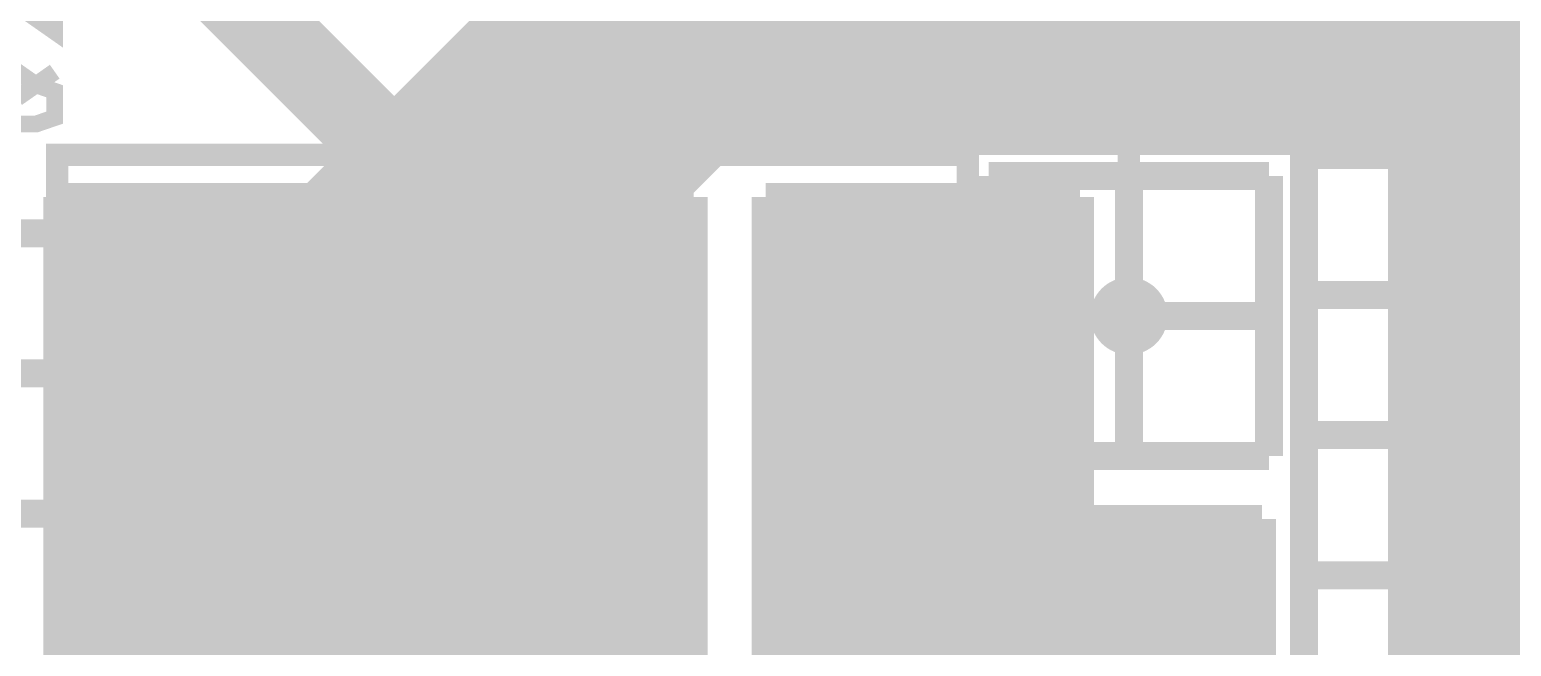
# Model space of a CAD drawing. Extents: x -1 to 101, y -64 to 41.
# Drawn here: x 60.84 to 74.27, y 8.24 to 13.84 of the extents above; entities that cross this region are included whole.
import ezdxf

# ---------------------------------------------------------------- set-up
doc = ezdxf.new("R2010")
doc.units = 0
doc.header["$MEASUREMENT"] = 0
doc.layers.get('0').update_dxf_attribs({"linetype": 'CONTINUOUS'})
for name, color, linetype in [('22-313-0_AST', 7, 'CONTINUOUS'), ('22-313-0_BOT', 7, 'CONTINUOUS'), ('22-313-0_DRD', 2, 'CONTINUOUS'), ('22-313-0_SMB', 4, 'CONTINUOUS'), ('22-313-0_SMT', 3, 'CONTINUOUS'), ('22-313-0_SPT', 5, 'CONTINUOUS'), ('22-313-0_SST', 10, 'CONTINUOUS'), ('22-313-0_TOP', 14, 'CONTINUOUS'), ('THRUHOLE_TAP', 11, 'CONTINUOUS')]:
    doc.layers.add(name, color=color, linetype=linetype)

# ---------------------------------------------------------------- blocks, each defined once
blk = doc.blocks.new('ROUND_43')
at = {"const_width": 0.35052}
blk.add_lwpolyline([(-0.17526, 0, 1), (0.17526, 0, 1)], format="xyb", close=True, dxfattribs=at)
blk = doc.blocks.new('ROUND_47')
at = {"const_width": 0.35052}
blk.add_lwpolyline([(-0.17526, 0, 1), (0.17526, 0, 1)], format="xyb", close=True, dxfattribs=at)
blk = doc.blocks.new('RECTANGLE_7')
blk.add_solid([(0.66929, 0.8001), (0.66929, -0.8001), (-0.66929, 0.8001), (-0.66929, -0.8001)])
blk = doc.blocks.new('RECTANGLE_8')
blk.add_solid([(2.42951, 1.89992), (2.42951, -1.89992), (-2.42951, 1.89992), (-2.42951, -1.89992)])
blk = doc.blocks.new('SQUARE_57')
blk.add_solid([(0.44958, 0.44958), (0.44958, -0.44958), (-0.44958, 0.44958), (-0.44958, -0.44958)])
blk = doc.blocks.new('ROUND_60')
at = {"const_width": 0.10033}
blk.add_lwpolyline([(-0.050164, 0, 1), (0.050164, 0, 1)], format="xyb", close=True, dxfattribs=at)

msp = doc.modelspace()

# ---------------------------------------------------------------- linework, layer by layer
at = {"layer": '22-313-0_AST'}
for points, const_width in [([(61.087, 12.7), (69.342, 12.7), (69.342, 7.62), (61.087, 7.62), (61.087, 12.7)], 0.20066), ([(74.13498, 2.1844), (79.53502, 2.1844), (79.53502, 11.7856), (74.13498, 11.7856), (74.13498, 2.1844)], 0.20066), ([(65.74282, 11.36142), (65.74282, 11.1252)], 0.1524), ([(65.74282, 11.24458), (64.72682, 11.24458), (64.897, 11.1252)], 0.1524), ([(64.897, 10.6426), (64.72682, 10.58418), (64.72682, 10.22858), (64.897, 10.16762), (65.06718, 10.16762), (65.23482, 10.22858), (65.23482, 10.58418), (65.405, 10.6426), (65.57518, 10.6426), (65.74282, 10.58418), (65.74282, 10.22858), (65.57518, 10.16762)], 0.1524), ([(65.74282, 9.32942), (65.74282, 9.68502), (65.405, 9.8044), (65.06718, 9.8044), (64.72682, 9.68502), (64.72682, 9.32942)], 0.1524), ([(65.74282, 9.39038), (64.72682, 9.39038)], 0.1524)]:
    msp.add_lwpolyline(points, dxfattribs=dict(at, const_width=const_width))
at = {"layer": '22-313-0_BOT'}
for points, const_width in [([(90.424, 24.511), (83.947, 24.511), (83.947, 18.161), (79.756, 13.97), (73.279, 13.97), (73.279, 7.366)], 0.254), ([(70.8025, 11.2395), (70.8025, 13.0175), (67.564, 16.256), (67.564, 19.685)], 0.2032), ([(73.5076, 13.97), (73.5076, 7.366)], 0.254), ([(73.7362, 13.97), (73.7362, 7.366)], 0.254), ([(73.9648, 13.97), (73.9648, 7.366)], 0.254), ([(74.1934, 13.97), (74.1934, 7.366)], 0.254), ([(88.3158, 13.7668), (73.279, 13.7668)], 0.254), ([(88.0872, 13.5382), (73.279, 13.5382)], 0.254), ([(87.8586, 13.3096), (73.279, 13.3096)], 0.254), ([(87.63, 13.081), (73.279, 13.081)], 0.254), ([(87.4014, 12.8524), (73.279, 12.8524)], 0.254), ([(87.1728, 12.6238), (73.279, 12.6238)], 0.254), ([(86.9442, 12.3952), (73.279, 12.3952)], 0.254), ([(61.1378, 12.319), (61.1378, 4.191)], 0.254), ([(66.85534, 12.319), (61.1378, 12.319)], 0.254), ([(61.3156, 12.319), (61.3156, 4.191)], 0.254), ([(61.5442, 12.319), (61.5442, 4.191)], 0.254), ([(61.7728, 12.319), (61.7728, 4.191)], 0.254), ([(62.0014, 12.319), (62.0014, 5.76072)], 0.254), ([(62.23, 12.319), (62.23, 6.07314)], 0.254), ([(62.4586, 12.319), (62.4586, 6.26364)], 0.254), ([(62.6872, 12.319), (62.6872, 6.3881)], 0.254), ([(62.9158, 12.319), (62.9158, 6.4643)], 0.254), ([(63.1444, 12.319), (63.1444, 6.5024)], 0.254), ([(63.373, 12.319), (63.373, 6.5024)], 0.254), ([(63.6016, 12.319), (63.6016, 6.4643)], 0.254), ([(63.8302, 12.319), (63.8302, 6.38556)], 0.254), ([(64.0588, 12.319), (64.0588, 6.25856)], 0.254), ([(64.2874, 12.319), (64.2874, 6.06298)], 0.254), ([(64.516, 12.319), (64.516, 5.74548)], 0.254), ([(64.7446, 12.319), (64.7446, 4.191)], 0.254), ([(64.9732, 12.319), (64.9732, 4.191)], 0.254), ([(65.2018, 12.319), (65.2018, 4.191)], 0.254), ([(65.4304, 12.319), (65.4304, 4.191)], 0.254), ([(65.659, 12.319), (65.659, 4.191)], 0.254), ([(65.8876, 12.319), (65.8876, 4.31546)], 0.254), ([(66.1162, 12.319), (66.1162, 4.53898)], 0.254), ([(66.3448, 12.319), (66.3448, 4.65836)], 0.254), ([(66.5734, 12.319), (66.5734, 4.70916)], 0.254), ([(66.802, 12.319), (66.802, 5.43306)], 0.254), ([(66.85534, 12.319), (66.85534, 5.57276)], 0.254), ([(70.358, 12.319), (67.51066, 12.319)], 0.254), ([(67.51066, 12.319), (67.51066, 4.24434)], 0.254), ([(67.5386, 12.319), (67.5386, 4.19354)], 0.254), ([(67.7672, 12.319), (67.7672, 4.064)], 0.254), ([(67.9958, 12.319), (67.9958, 4.064)], 0.254), ([(68.2244, 12.319), (68.2244, 4.064)], 0.254), ([(68.453, 12.319), (68.453, 4.064)], 0.254), ([(68.6816, 12.319), (68.6816, 5.27558)], 0.254), ([(68.9102, 12.319), (68.9102, 5.87502)], 0.254), ([(69.1388, 12.319), (69.1388, 6.13918)], 0.254), ([(69.3674, 12.319), (69.3674, 6.30682)], 0.254), ([(69.596, 12.319), (69.596, 6.41604)], 0.254), ([(69.8246, 12.319), (69.8246, 6.47954)], 0.254), ([(70.0532, 12.319), (70.0532, 6.50494)], 0.254), ([(70.2818, 12.319), (70.2818, 6.49478)], 0.254), ([(70.358, 12.319), (70.358, 9.398)], 0.254), ([(66.85534, 12.192), (61.1378, 12.192)], 0.254), ([(70.358, 12.2174), (67.51066, 12.2174)], 0.254), ([(86.7156, 12.1666), (73.279, 12.1666)], 0.254), ([(66.85534, 11.9634), (61.1378, 11.9634)], 0.254), ([(70.358, 11.9888), (67.51066, 11.9888)], 0.254), ([(86.487, 11.938), (73.279, 11.938)], 0.254), ([(66.85534, 11.7348), (61.1378, 11.7348)], 0.254), ([(70.358, 11.7602), (67.51066, 11.7602)], 0.254), ([(86.2584, 11.7094), (73.279, 11.7094)], 0.254), ([(66.85534, 11.5062), (61.1378, 11.5062)], 0.254), ([(70.358, 11.5316), (67.51066, 11.5316)], 0.254), ([(86.0298, 11.4808), (73.279, 11.4808)], 0.254), ([(70.358, 11.303), (67.51066, 11.303)], 0.254), ([(66.85534, 11.2776), (61.1378, 11.2776)], 0.254), ([(85.8012, 11.2522), (73.279, 11.2522)], 0.254), ([(66.85534, 11.049), (61.1378, 11.049)], 0.254), ([(70.358, 11.0744), (67.51066, 11.0744)], 0.254), ([(85.5726, 11.0236), (73.279, 11.0236)], 0.254), ([(66.85534, 10.8204), (61.1378, 10.8204)], 0.254), ([(70.358, 10.8458), (67.51066, 10.8458)], 0.254), ([(85.471, 10.795), (73.279, 10.795)], 0.254), ([(66.85534, 10.5918), (61.1378, 10.5918)], 0.254), ([(70.358, 10.6172), (67.51066, 10.6172)], 0.254), ([(85.471, 10.5664), (73.279, 10.5664)], 0.254), ([(66.85534, 10.3632), (61.1378, 10.3632)], 0.254), ([(70.358, 10.3886), (67.51066, 10.3886)], 0.254), ([(85.471, 10.3378), (73.279, 10.3378)], 0.254), ([(66.85534, 10.1346), (61.1378, 10.1346)], 0.254), ([(70.358, 10.16), (67.51066, 10.16)], 0.254), ([(85.471, 10.1092), (73.279, 10.1092)], 0.254), ([(66.85534, 9.906), (61.1378, 9.906)], 0.254), ([(70.358, 9.9314), (67.51066, 9.9314)], 0.254), ([(85.471, 9.8806), (73.279, 9.8806)], 0.254), ([(70.358, 9.7028), (67.51066, 9.7028)], 0.254), ([(66.85534, 9.6774), (61.1378, 9.6774)], 0.254), ([(85.471, 9.652), (73.279, 9.652)], 0.254), ([(66.85534, 9.4488), (61.1378, 9.4488)], 0.254), ([(70.358, 9.4742), (67.51066, 9.4742)], 0.254), ([(85.471, 9.4234), (73.279, 9.4234)], 0.254), ([(72.009, 9.398), (70.358, 9.398)], 0.254), ([(70.5104, 9.398), (70.5104, 6.44398)], 0.254), ([(70.739, 9.398), (70.739, 6.35254)], 0.254), ([(70.9676, 9.398), (70.9676, 6.20776)], 0.254), ([(71.1962, 9.398), (71.1962, 5.98678)], 0.254), ([(71.4248, 9.398), (71.4248, 5.59562)], 0.254), ([(71.6534, 9.398), (71.6534, 4.064)], 0.254), ([(71.882, 9.398), (71.882, 4.064)], 0.254), ([(72.009, 9.398), (72.009, 4.064)], 0.254), ([(66.85534, 9.2202), (61.1378, 9.2202)], 0.254), ([(72.009, 9.2456), (67.51066, 9.2456)], 0.254), ([(85.471, 9.1948), (73.279, 9.1948)], 0.254), ([(72.009, 9.017), (67.51066, 9.017)], 0.254), ([(66.85534, 8.9916), (61.1378, 8.9916)], 0.254), ([(85.471, 8.9662), (73.279, 8.9662)], 0.254), ([(66.85534, 8.763), (61.1378, 8.763)], 0.254), ([(72.009, 8.7884), (67.51066, 8.7884)], 0.254), ([(85.471, 8.7376), (73.279, 8.7376)], 0.254), ([(66.85534, 8.5344), (61.1378, 8.5344)], 0.254), ([(72.009, 8.5598), (67.51066, 8.5598)], 0.254), ([(85.471, 8.509), (73.279, 8.509)], 0.254), ([(66.85534, 8.3058), (61.1378, 8.3058)], 0.254), ([(72.009, 8.3312), (67.51066, 8.3312)], 0.254), ([(85.2424, 8.2804), (73.279, 8.2804)], 0.254)]:
    msp.add_lwpolyline(points, dxfattribs=dict(at, const_width=const_width))
at = {"layer": '22-313-0_DRD', "const_width": 0.254}
for points in [[(73.66, 13.335), (73.66, 10.795)], [(76.2, 13.335), (73.66, 13.335)], [(72.39, 12.7), (72.39, 10.16)], [(74.93, 12.7), (72.39, 12.7)], [(73.66, 12.7), (73.66, 10.16)], [(69.5325, 12.5095), (69.5325, 9.9695)], [(72.0725, 12.5095), (69.5325, 12.5095)], [(70.8025, 12.5095), (70.8025, 9.9695)], [(72.0725, 9.9695), (72.0725, 12.5095)], [(61.3918, 11.9888), (58.8518, 11.9888)], [(61.3918, 9.4488), (61.3918, 11.9888)], [(76.2, 12.065), (73.66, 12.065)], [(74.93, 11.43), (72.39, 11.43)], [(72.39, 11.43), (72.39, 8.89)], [(74.93, 11.43), (72.39, 11.43)], [(73.66, 11.43), (73.66, 8.89)], [(72.0725, 11.2395), (69.5325, 11.2395)], [(73.66, 10.795), (76.2, 10.795)], [(61.3918, 10.7188), (58.8518, 10.7188)], [(72.39, 10.16), (74.93, 10.16)], [(74.93, 10.16), (72.39, 10.16)], [(72.39, 10.16), (72.39, 7.62)], [(74.93, 10.16), (72.39, 10.16)], [(73.66, 10.16), (73.66, 7.62)], [(69.5325, 9.9695), (72.0725, 9.9695)], [(58.8518, 9.4488), (61.3918, 9.4488)], [(72.39, 8.89), (74.93, 8.89)], [(72.39, 8.89), (72.39, 6.35)], [(74.93, 8.89), (72.39, 8.89)], [(74.93, 8.89), (72.39, 8.89)], [(73.66, 8.89), (73.66, 6.35)], [(76.2, 8.89), (73.66, 8.89)], [(73.66, 8.89), (73.66, 6.35)]]:
    msp.add_lwpolyline(points, dxfattribs=at)
at = {"layer": '22-313-0_SMB', "const_width": 0.254}
for points in [[(89.916, 24.13), (84.582, 24.13), (84.582, 17.907), (79.883, 13.208), (74.041, 13.208), (74.041, 8.001)], [(74.1426, 13.208), (74.1426, 8.001)], [(74.3712, 13.208), (74.3712, 8.001)], [(86.7918, 13.1318), (74.041, 13.1318)], [(86.5632, 12.9032), (74.041, 12.9032)], [(86.3346, 12.6746), (74.041, 12.6746)], [(86.106, 12.446), (74.041, 12.446)], [(85.8774, 12.2174), (74.041, 12.2174)], [(85.6488, 11.9888), (74.041, 11.9888)], [(85.4202, 11.7602), (74.041, 11.7602)], [(85.1916, 11.5316), (74.041, 11.5316)], [(84.963, 11.303), (74.041, 11.303)], [(84.963, 11.0744), (74.041, 11.0744)], [(84.963, 10.8458), (74.041, 10.8458)], [(84.963, 10.6172), (74.041, 10.6172)], [(84.963, 10.3886), (74.041, 10.3886)], [(84.963, 10.16), (74.041, 10.16)], [(84.963, 9.9314), (74.041, 9.9314)], [(84.963, 9.7028), (74.041, 9.7028)], [(84.963, 9.4742), (74.041, 9.4742)], [(84.963, 9.2456), (74.041, 9.2456)], [(84.963, 9.017), (74.041, 9.017)], [(84.963, 8.7884), (74.041, 8.7884)], [(84.7598, 8.5598), (74.041, 8.5598)], [(84.5312, 8.3312), (74.041, 8.3312)]]:
    msp.add_lwpolyline(points, dxfattribs=at)
at = {"layer": '22-313-0_SPT', "const_width": 0.1524}
for points in [[(63.76416, 11.7602), (62.96406, 11.7602), (62.96406, 10.9601)], [(63.06566, 11.7602), (63.06566, 10.9601)], [(63.20282, 11.7602), (63.20282, 10.9601)], [(63.33998, 11.7602), (63.33998, 10.9601)], [(63.47714, 11.7602), (63.47714, 10.9601)], [(63.6143, 11.7602), (63.6143, 10.9601)], [(63.76416, 11.7602), (63.76416, 10.9601)], [(64.96558, 11.7602), (64.16548, 11.7602), (64.16548, 10.9601)], [(64.26708, 11.7602), (64.26708, 10.9601)], [(64.40424, 11.7602), (64.40424, 10.9601)], [(64.5414, 11.7602), (64.5414, 10.9601)], [(64.67856, 11.7602), (64.67856, 10.9601)], [(64.81572, 11.7602), (64.81572, 10.9601)], [(64.96558, 11.7602), (64.96558, 10.9601)], [(66.16446, 11.7602), (65.36436, 11.7602), (65.36436, 10.9601)], [(65.46596, 11.7602), (65.46596, 10.9601)], [(65.60312, 11.7602), (65.60312, 10.9601)], [(65.74028, 11.7602), (65.74028, 10.9601)], [(65.87744, 11.7602), (65.87744, 10.9601)], [(66.0146, 11.7602), (66.0146, 10.9601)], [(66.16446, 11.7602), (66.16446, 10.9601)], [(63.76416, 11.61034), (62.96406, 11.61034)], [(64.96558, 11.61034), (64.16548, 11.61034)], [(66.16446, 11.61034), (65.36436, 11.61034)], [(63.76416, 11.47318), (62.96406, 11.47318)], [(64.96558, 11.47318), (64.16548, 11.47318)], [(66.16446, 11.47318), (65.36436, 11.47318)], [(63.76416, 11.33602), (62.96406, 11.33602)], [(64.96558, 11.33602), (64.16548, 11.33602)], [(66.16446, 11.33602), (65.36436, 11.33602)], [(63.76416, 11.19886), (62.96406, 11.19886)], [(64.96558, 11.19886), (64.16548, 11.19886)], [(66.16446, 11.19886), (65.36436, 11.19886)], [(62.56528, 11.05916), (61.81598, 11.05916), (61.81598, 9.26084)], [(62.56528, 11.00836), (61.81598, 11.00836)], [(61.91758, 11.05916), (61.91758, 9.26084)], [(62.05474, 11.05916), (62.05474, 9.26084)], [(62.1919, 11.05916), (62.1919, 9.26084)], [(62.32906, 11.05916), (62.32906, 9.26084)], [(62.46622, 11.05916), (62.46622, 9.26084)], [(62.56528, 11.05916), (62.56528, 9.26084)], [(63.76416, 11.0617), (62.96406, 11.0617)], [(63.76416, 10.9601), (62.96406, 10.9601)], [(64.96558, 11.0617), (64.16548, 11.0617)], [(64.96558, 10.9601), (64.16548, 10.9601)], [(66.16446, 11.0617), (65.36436, 11.0617)], [(66.16446, 10.9601), (65.36436, 10.9601)], [(62.56528, 10.8712), (61.81598, 10.8712)], [(62.56528, 10.73404), (61.81598, 10.73404)], [(62.56528, 10.59688), (61.81598, 10.59688)], [(63.76416, 10.55878), (62.96406, 10.55878), (62.96406, 9.75868)], [(63.06566, 10.55878), (63.06566, 9.75868)], [(63.20282, 10.55878), (63.20282, 9.75868)], [(63.33998, 10.55878), (63.33998, 9.75868)], [(63.47714, 10.55878), (63.47714, 9.75868)], [(63.6143, 10.55878), (63.6143, 9.75868)], [(63.76416, 10.55878), (63.76416, 9.75868)], [(64.96558, 10.55878), (64.16548, 10.55878), (64.16548, 9.75868)], [(64.26708, 10.55878), (64.26708, 9.75868)], [(64.40424, 10.55878), (64.40424, 9.75868)], [(64.5414, 10.55878), (64.5414, 9.75868)], [(64.67856, 10.55878), (64.67856, 9.75868)], [(64.81572, 10.55878), (64.81572, 9.75868)], [(64.96558, 10.55878), (64.96558, 9.75868)], [(66.16446, 10.55878), (65.36436, 10.55878), (65.36436, 9.75868)], [(65.46596, 10.55878), (65.46596, 9.75868)], [(65.60312, 10.55878), (65.60312, 9.75868)], [(65.74028, 10.55878), (65.74028, 9.75868)], [(65.87744, 10.55878), (65.87744, 9.75868)], [(66.0146, 10.55878), (66.0146, 9.75868)], [(66.16446, 10.55878), (66.16446, 9.75868)], [(62.56528, 10.45972), (61.81598, 10.45972)], [(63.76416, 10.40892), (62.96406, 10.40892)], [(64.96558, 10.40892), (64.16548, 10.40892)], [(66.16446, 10.40892), (65.36436, 10.40892)], [(62.56528, 10.32256), (61.81598, 10.32256)], [(63.76416, 10.27176), (62.96406, 10.27176)], [(64.96558, 10.27176), (64.16548, 10.27176)], [(66.16446, 10.27176), (65.36436, 10.27176)], [(62.56528, 10.1854), (61.81598, 10.1854)], [(63.76416, 10.1346), (62.96406, 10.1346)], [(64.96558, 10.1346), (64.16548, 10.1346)], [(66.16446, 10.1346), (65.36436, 10.1346)], [(62.56528, 10.04824), (61.81598, 10.04824)], [(62.56528, 9.91108), (61.81598, 9.91108)], [(63.76416, 9.99744), (62.96406, 9.99744)], [(64.96558, 9.99744), (64.16548, 9.99744)], [(66.16446, 9.99744), (65.36436, 9.99744)], [(62.56528, 9.77392), (61.81598, 9.77392)], [(63.76416, 9.86028), (62.96406, 9.86028)], [(63.76416, 9.75868), (62.96406, 9.75868)], [(64.96558, 9.86028), (64.16548, 9.86028)], [(64.96558, 9.75868), (64.16548, 9.75868)], [(66.16446, 9.86028), (65.36436, 9.86028)], [(66.16446, 9.75868), (65.36436, 9.75868)], [(62.56528, 9.63676), (61.81598, 9.63676)], [(62.56528, 9.4996), (61.81598, 9.4996)], [(62.56528, 9.36244), (61.81598, 9.36244)], [(63.76416, 9.3599), (62.96406, 9.3599), (62.96406, 8.5598)], [(63.06566, 9.3599), (63.06566, 8.5598)], [(63.20282, 9.3599), (63.20282, 8.5598)], [(63.33998, 9.3599), (63.33998, 8.5598)], [(63.47714, 9.3599), (63.47714, 8.5598)], [(63.6143, 9.3599), (63.6143, 8.5598)], [(63.76416, 9.3599), (63.76416, 8.5598)], [(64.96558, 9.3599), (64.16548, 9.3599), (64.16548, 8.5598)], [(64.26708, 9.3599), (64.26708, 8.5598)], [(64.40424, 9.3599), (64.40424, 8.5598)], [(64.5414, 9.3599), (64.5414, 8.5598)], [(64.67856, 9.3599), (64.67856, 8.5598)], [(64.81572, 9.3599), (64.81572, 8.5598)], [(64.96558, 9.3599), (64.96558, 8.5598)], [(66.16446, 9.3599), (65.36436, 9.3599), (65.36436, 8.5598)], [(65.46596, 9.3599), (65.46596, 8.5598)], [(65.60312, 9.3599), (65.60312, 8.5598)], [(65.74028, 9.3599), (65.74028, 8.5598)], [(65.87744, 9.3599), (65.87744, 8.5598)], [(66.0146, 9.3599), (66.0146, 8.5598)], [(66.16446, 9.3599), (66.16446, 8.5598)], [(62.56528, 9.26084), (61.81598, 9.26084)], [(63.76416, 9.21004), (62.96406, 9.21004)], [(64.96558, 9.21004), (64.16548, 9.21004)], [(66.16446, 9.21004), (65.36436, 9.21004)], [(63.76416, 9.07288), (62.96406, 9.07288)], [(64.96558, 9.07288), (64.16548, 9.07288)], [(66.16446, 9.07288), (65.36436, 9.07288)], [(63.76416, 8.93572), (62.96406, 8.93572)], [(64.96558, 8.93572), (64.16548, 8.93572)], [(66.16446, 8.93572), (65.36436, 8.93572)], [(63.76416, 8.79856), (62.96406, 8.79856)], [(64.96558, 8.79856), (64.16548, 8.79856)], [(66.16446, 8.79856), (65.36436, 8.79856)], [(63.76416, 8.6614), (62.96406, 8.6614)], [(64.96558, 8.6614), (64.16548, 8.6614)], [(66.16446, 8.6614), (65.36436, 8.6614)], [(63.76416, 8.5598), (62.96406, 8.5598)], [(64.96558, 8.5598), (64.16548, 8.5598)], [(66.16446, 8.5598), (65.36436, 8.5598)]]:
    msp.add_lwpolyline(points, dxfattribs=at)
at = {"layer": '22-313-0_SST'}
for points, const_width in [([(61.06414, 14.29258), (61.06414, 13.8176), (60.38596, 14.29258), (60.21578, 14.29258), (60.04814, 14.23162), (60.04814, 13.87602), (60.21578, 13.8176)], 0.1524), ([(65.86982, 13.26642), (65.86982, 13.62202), (65.532, 13.7414), (65.19418, 13.7414), (64.85382, 13.62202), (64.85382, 13.26642)], 0.1524), ([(72.23506, 13.28166), (72.23506, 13.63726), (72.06742, 13.7541), (71.89724, 13.7541), (71.72706, 13.63726), (71.72706, 13.28166), (72.74306, 13.28166)], 0.1524), ([(72.23506, 13.5763), (72.74306, 13.7541)], 0.1524), ([(60.89396, 12.9794), (61.06414, 13.03782), (61.06414, 13.27658), (60.89396, 13.335), (60.72378, 13.45438), (60.21578, 13.45438), (60.04814, 13.39342), (60.04814, 13.03782), (60.21578, 12.9794), (60.89396, 12.9794)], 0.1524), ([(60.72378, 13.21562), (61.06414, 13.45438)], 0.1524), ([(65.86982, 13.32738), (64.85382, 13.32738)], 0.1524), ([(61.087, 12.7), (69.342, 12.7), (69.342, 7.62), (61.087, 7.62), (61.087, 12.7)], 0.20066), ([(74.13498, 2.1844), (79.53502, 2.1844), (79.53502, 11.7856), (74.13498, 11.7856), (74.13498, 2.1844)], 0.20066)]:
    msp.add_lwpolyline(points, dxfattribs=dict(at, const_width=const_width))
at = {"layer": '22-313-0_TOP'}
for points, const_width in [([(83.185, 26.7462), (83.185, 18.415), (78.74, 13.97), (67.437, 13.97)], 2.54), ([(64.10452, 10.63752), (67.437, 13.97), (67.564, 14.097), (74.93, 14.097), (74.93, 18.288), (74.295, 18.923), (74.295, 18.9738)], 0.762), ([(64.10452, 11.39952), (64.10452, 12.73048), (62.484, 14.351), (58.039, 14.351), (54.5338, 17.8562), (45.085, 17.8562)], 0.762), ([(67.437, 13.97), (66.675, 13.97), (64.10452, 11.39952), (64.10452, 10.63752), (64.10452, 10.16)], 2.54), ([(67.437, 13.97), (64.10452, 10.63752)], 0.762), ([(64.10452, 10.63752), (67.437, 13.97)], 0.762), ([(64.10452, 10.16), (64.10452, 10.63752), (64.10452, 11.39952)], 2.54), ([(73.533, 12.37234), (73.533, 7.112)], 0.254), ([(78.74, 12.37234), (73.533, 12.37234)], 0.254), ([(86.9188, 12.3698), (73.533, 12.3698)], 0.254), ([(73.7616, 12.37234), (73.7616, 7.112)], 0.254), ([(73.9902, 12.37234), (73.9902, 7.112)], 0.254), ([(74.2188, 12.37234), (74.2188, 7.112)], 0.254), ([(61.087, 12.319), (61.087, 4.318)], 0.254), ([(61.34862, 12.319), (61.087, 12.319)], 0.254), ([(61.3156, 12.319), (61.3156, 4.191)], 0.254), ([(61.34862, 12.319), (61.34862, 7.93242)], 0.254), ([(69.23024, 12.319), (69.23024, 10.2362)], 0.254), ([(70.358, 12.319), (69.23024, 12.319)], 0.254), ([(69.3674, 12.319), (69.3674, 6.30682)], 0.254), ([(69.596, 12.319), (69.596, 6.41604)], 0.254), ([(69.8246, 12.319), (69.8246, 6.47954)], 0.254), ([(70.0532, 12.319), (70.0532, 6.50494)], 0.254), ([(70.2818, 12.319), (70.2818, 6.49478)], 0.254), ([(70.358, 12.319), (70.358, 9.398)], 0.254), ([(61.34862, 12.192), (61.087, 12.192)], 0.254), ([(70.358, 12.2174), (69.23024, 12.2174)], 0.254), ([(86.6902, 12.1412), (73.533, 12.1412)], 0.254), ([(61.34862, 11.9634), (61.087, 11.9634)], 0.254), ([(70.358, 11.9888), (69.23024, 11.9888)], 0.254), ([(86.4616, 11.9126), (73.533, 11.9126)], 0.254), ([(61.34862, 11.7348), (61.087, 11.7348)], 0.254), ([(64.10452, 10.16), (64.10452, 10.63752)], 2.54), ([(64.10452, 10.63752), (64.10452, 10.16)], 2.54), ([(64.10452, 10.16), (64.10452, 10.63752)], 2.54), ([(70.358, 11.7602), (69.23024, 11.7602)], 0.254), ([(86.233, 11.684), (73.533, 11.684)], 0.254), ([(61.34862, 11.5062), (61.087, 11.5062)], 0.254), ([(70.358, 11.5316), (69.23024, 11.5316)], 0.254), ([(86.0044, 11.4554), (73.533, 11.4554)], 0.254), ([(70.358, 11.303), (69.23024, 11.303)], 0.254), ([(61.34862, 11.2776), (61.087, 11.2776)], 0.254), ([(68.23456, 11.2395), (68.23456, 9.11098)], 0.3048), ([(69.23024, 11.2395), (68.23456, 11.2395)], 0.254), ([(68.23456, 11.2395), (70.8025, 11.2395)], 0.2032), ([(85.7758, 11.2268), (73.533, 11.2268)], 0.254), ([(61.34862, 11.049), (61.087, 11.049)], 0.254), ([(70.358, 11.0744), (69.23024, 11.0744)], 0.254), ([(85.5472, 10.9982), (73.533, 10.9982)], 0.254), ([(61.34862, 10.8204), (61.087, 10.8204)], 0.254), ([(70.358, 10.8458), (69.23024, 10.8458)], 0.254), ([(85.471, 10.7696), (73.533, 10.7696)], 0.254), ([(61.34862, 10.5918), (61.087, 10.5918)], 0.254), ([(70.358, 10.6172), (69.23024, 10.6172)], 0.254), ([(85.471, 10.541), (73.533, 10.541)], 0.254), ([(61.34862, 10.3632), (61.087, 10.3632)], 0.254), ([(70.358, 10.3886), (69.23024, 10.3886)], 0.254), ([(69.23024, 10.2362), (69.23024, 10.11174)], 0.254), ([(85.471, 10.3124), (73.533, 10.3124)], 0.254), ([(61.34862, 10.1346), (61.087, 10.1346)], 0.254), ([(61.34862, 10.16), (64.10452, 10.16)], 0.254), ([(64.10452, 7.93242), (64.10452, 10.16)], 0.254), ([(70.358, 10.16), (69.23024, 10.16)], 0.254), ([(69.23024, 10.11174), (69.23024, 7.98322)], 0.254), ([(85.471, 10.0838), (73.533, 10.0838)], 0.254), ([(61.34862, 9.906), (61.087, 9.906)], 0.254), ([(70.358, 9.9314), (69.23024, 9.9314)], 0.254), ([(85.471, 9.8552), (73.533, 9.8552)], 0.254), ([(70.358, 9.7028), (69.23024, 9.7028)], 0.254), ([(61.34862, 9.6774), (61.087, 9.6774)], 0.254), ([(85.471, 9.6266), (73.533, 9.6266)], 0.254), ([(61.34862, 9.4488), (61.087, 9.4488)], 0.254), ([(70.358, 9.4742), (69.23024, 9.4742)], 0.254), ([(72.009, 9.398), (70.358, 9.398)], 0.254), ([(70.5104, 9.398), (70.5104, 6.44398)], 0.254), ([(70.739, 9.398), (70.739, 6.35254)], 0.254), ([(70.9676, 9.398), (70.9676, 6.20776)], 0.254), ([(71.1962, 9.398), (71.1962, 5.98678)], 0.254), ([(71.4248, 9.398), (71.4248, 5.59562)], 0.254), ([(71.6534, 9.398), (71.6534, 4.064)], 0.254), ([(71.882, 9.398), (71.882, 4.064)], 0.254), ([(72.009, 9.398), (72.009, 4.064)], 0.254), ([(85.471, 9.398), (73.533, 9.398)], 0.254), ([(61.34862, 9.2202), (61.087, 9.2202)], 0.254), ([(72.009, 9.2456), (69.23024, 9.2456)], 0.254), ([(85.471, 9.1694), (73.533, 9.1694)], 0.254), ([(68.23456, 9.11098), (67.92468, 8.8011), (67.92468, 5.08)], 0.3048), ([(68.23456, 7.98322), (68.23456, 9.11098)], 0.254), ([(69.23024, 9.11098), (68.23456, 9.11098)], 0.254), ([(72.009, 9.017), (69.23024, 9.017)], 0.254), ([(61.34862, 8.9916), (61.087, 8.9916)], 0.254), ([(85.471, 8.9408), (73.533, 8.9408)], 0.254), ([(61.34862, 8.763), (61.087, 8.763)], 0.254), ([(72.009, 8.7884), (69.23024, 8.7884)], 0.254), ([(85.471, 8.7122), (73.533, 8.7122)], 0.254), ([(61.34862, 8.5344), (61.087, 8.5344)], 0.254), ([(72.009, 8.5598), (69.23024, 8.5598)], 0.254), ([(85.4456, 8.4836), (73.533, 8.4836)], 0.254), ([(61.34862, 8.3058), (61.087, 8.3058)], 0.254), ([(72.009, 8.3312), (69.23024, 8.3312)], 0.254), ([(85.217, 8.255), (73.533, 8.255)], 0.254)]:
    msp.add_lwpolyline(points, dxfattribs=dict(at, const_width=const_width))

# ---------------------------------------------------------------- block references
at = {"layer": '22-313-0_BOT'}
for name, p in [('ROUND_43', (73.66, 11.43)), ('ROUND_47', (70.8025, 11.2395)), ('ROUND_43', (73.66, 10.16)), ('ROUND_43', (73.66, 8.89))]:
    msp.add_blockref(name, p, dxfattribs=at)
at = {"layer": '22-313-0_SMT'}
for name, p in [('RECTANGLE_8', (64.10452, 10.16)), ('RECTANGLE_7', (68.23456, 11.2395)), ('RECTANGLE_7', (68.23456, 9.11098))]:
    msp.add_blockref(name, p, dxfattribs=at)
at = {"layer": '22-313-0_SPT'}
for p in [(68.23456, 11.2395), (68.23456, 9.11098)]:
    msp.add_blockref('SQUARE_57', p, dxfattribs=at)
at = {"layer": '22-313-0_TOP'}
for name, p in [('RECTANGLE_8', (64.10452, 10.16)), ('RECTANGLE_7', (68.23456, 11.2395)), ('ROUND_43', (73.66, 11.43)), ('ROUND_47', (70.8025, 11.2395)), ('ROUND_43', (73.66, 10.16)), ('RECTANGLE_7', (68.23456, 9.11098)), ('ROUND_43', (73.66, 8.89))]:
    msp.add_blockref(name, p, dxfattribs=at)
at = {"layer": 'THRUHOLE_TAP'}
for p in [(73.66, 11.43), (70.8025, 11.2395), (73.66, 10.16), (73.66, 8.89)]:
    msp.add_blockref('ROUND_60', p, dxfattribs=at)

doc.saveas('drawing.dxf')
